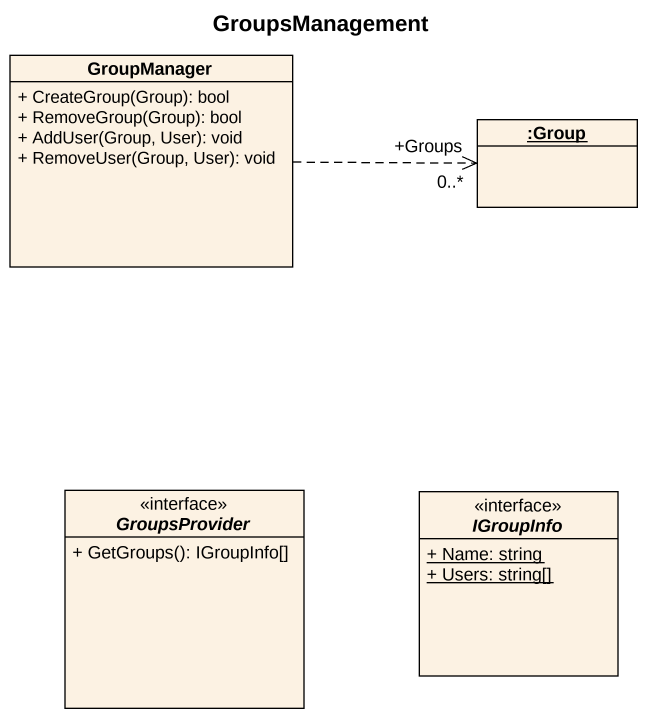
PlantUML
@startuml
title GroupsManagement
hide circle
hide empty members
skinparam classAttributeIconSize 0
class GroupManager {
  + CreateGroup(Group): bool
  + RemoveGroup(Group): bool
  + AddUser(Group, User): void
  + RemoveUser(Group, User): void
}
object ":Group" as Group_
interface GroupsProvider <<interface>> {
  + GetGroups(): IGroupInfo[]
}
interface IGroupInfo <<interface>> {
  {static} + Name: string
  {static} + Users: string[]
}
GroupManager .right.> "+Groups\n0..*" Group_
@enduml
